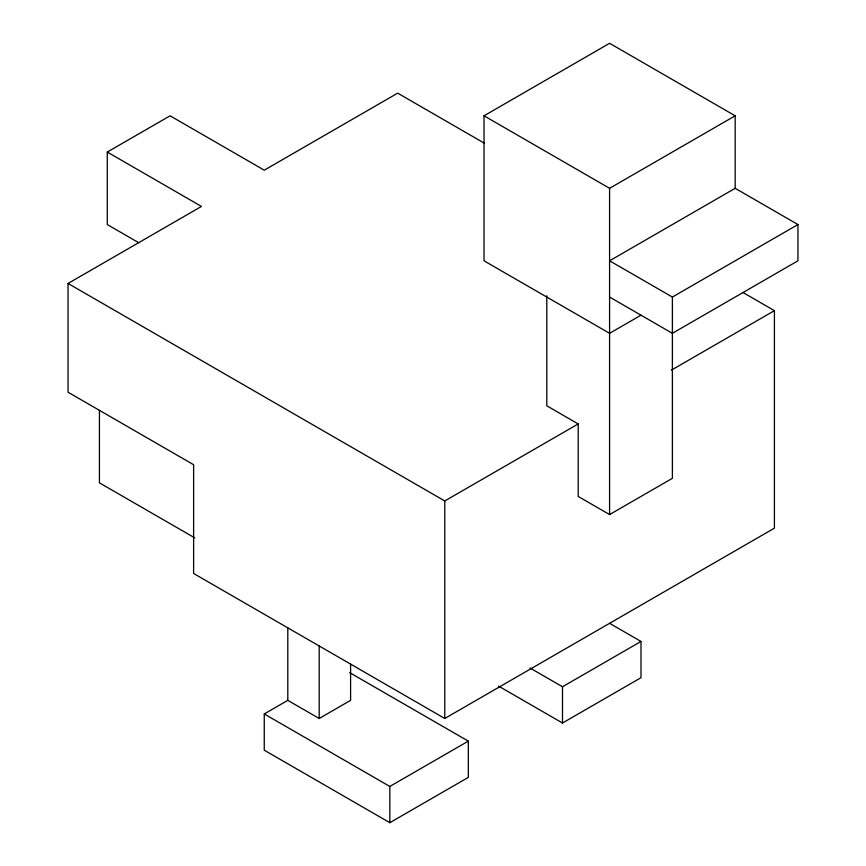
<?xml version="1.0" encoding="UTF-8"?>
<svg xmlns="http://www.w3.org/2000/svg" width="866" height="866" viewBox="0 0 866 866"><rect width="100%" height="100%" fill="white"/><g stroke="black" fill="none" stroke-linecap="round" stroke-linejoin="round"><path stroke-width="1.3" d="M138.679 242.686L107.287 224.554L107.287 152.059L170.072 115.806L264.26 170.18L397.678 93.149L484.256 143.139M742.822 292.416L774.41 310.656L774.41 528.163L444.778 718.477L193.616 573.476L193.616 464.717L68.046 392.222L68.046 283.463L201.464 206.433L107.287 152.059M640.992 315.181L609.588 333.313L484.018 260.807L484.018 115.806L609.588 43.3L735.169 115.806L735.169 188.301L609.588 260.807L672.384 297.06L797.954 224.554L797.954 260.807L672.384 333.313L609.588 297.06M484.018 115.806L609.588 188.301L735.169 115.806M68.046 283.463L444.778 500.97L578.196 423.939L578.196 496.435L609.588 514.566L672.384 478.313L672.384 297.06M671.421 370.118L774.41 310.656M349.712 672.665L468.322 741.134L468.322 777.387L389.83 822.7L264.26 750.194L264.26 713.952L287.804 700.356L319.197 718.477L350.589 700.356L350.589 664.103M264.26 713.952L389.83 786.447L468.322 741.134M529.949 667.967L562.499 686.76L640.992 641.446L640.992 677.699L562.499 723.013L498.545 686.088M735.169 188.301L797.954 224.554M578.196 423.939L546.803 405.808L546.803 295.717M609.588 623.325L640.992 641.446M194.785 537.894L99.438 482.849L99.438 410.343M609.588 188.301L609.588 333.313M609.588 333.529L609.588 514.566M562.499 686.76L562.499 723.013M444.778 500.97L444.778 718.477M389.83 786.447L389.83 822.7M319.197 645.971L319.197 718.477M287.804 627.85L287.804 700.356"/></g></svg>
